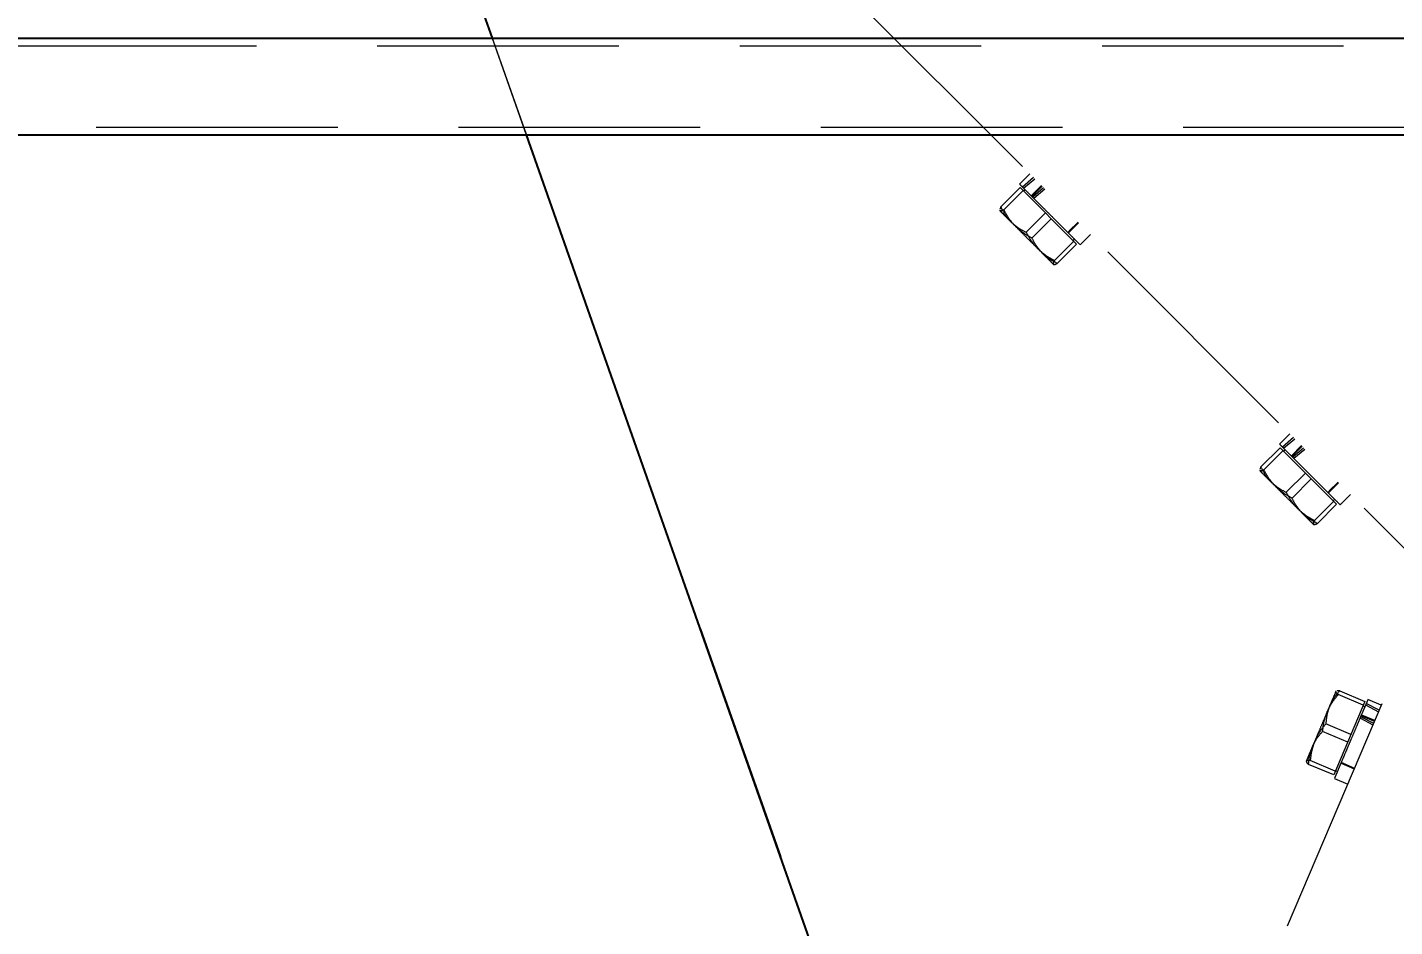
# Model space of a CAD drawing. Header units: millimetres. Extents: x 1293 to 41893, y 1011 to 26911.
# Drawn here: x 10741.8 to 11101.3, y 6852 to 7088.4 of the extents above; entities that cross this region are included whole.
import ezdxf

# ---------------------------------------------------------------- set-up
doc = ezdxf.new("R2010")
doc.units = ezdxf.units.MM
doc.header["$LTSCALE"] = 50
doc.linetypes.add('HIDDEN', pattern=[1.905, 1.27, -0.635])
doc.layers.add('CAPA_1', color=7, linetype='Continuous')
doc.layers.add('MAQUINAS', color=11, linetype='Continuous')
doc.styles.add('SLDTEXTSTYLE0', font='TXT', dxfattribs={"width": 0.75})
doc.dimstyles.new('SLDDIMSTYLE0', dxfattribs={"dimtxt": 100, "dimasz": 100, "dimexe": 0, "dimexo": 0.0625, "dimgap": 25, "dimtad": 2, "dimdec": 0, "dimlfac": 1.5, "dimrnd": 1e-09, "dimzin": 12, "dimdsep": 46, "dimtxsty": 'SLDTEXTSTYLE0', "dimsah": 1, "dimcen": 0.09, "dimadec": 0, "dimazin": 3, "dimtfac": 1, "dimtdec": 0, "dimtofl": 0, "dimtmove": 0, "dimatfit": 3, "dimfxl": 1, "dimfrac": 2, "dimtolj": 1, "dimtzin": 12, "dimarcsym": 0})

# ---------------------------------------------------------------- blocks, each defined once
blk = doc.blocks.new('_D_15')
at = {"layer": 'CAPA_1', "transparency": 16777216}
for p, q in [((6530.12, 8742.38), (6530.12, 9415.65)), ((16745.16, 6492), (16745.16, 9415.65)), ((6530.12, 9365.65), (16745.16, 9365.65))]:
    blk.add_line(p, q, dxfattribs=at)
for points in [[(6530.12, 9365.65), (6630.12, 9350.26), (6630.12, 9381.03)], [(16745.16, 9365.65), (16645.16, 9381.03), (16645.16, 9350.26)]]:
    blk.add_solid(points, dxfattribs=at)
at = {"layer": 'CAPA_1', "transparency": 16777216, "insert": (11452.92, 9494.55), "char_height": 100, "attachment_point": 1, "style": 'SLDTEXTSTYLE0'}
blk.add_mtext('15323', dxfattribs=at)

msp = doc.modelspace()

# ---------------------------------------------------------------- linework, layer by layer
at = {"color": 7, "linetype": 'Continuous', "lineweight": 25}
for p, q in [((10357.5921497, 7085.5262403), (13080.519483, 7085.5262403)), ((10380.9601497, 7060.1262403), (13055.031483, 7060.1262403))]:
    msp.add_line(p, q, dxfattribs=at)
at = {"color": 1, "linetype": 'HIDDEN', "lineweight": 18}
for p, q in [((10357.5921497, 7083.4942403), (13078.399483, 7083.4942403)), ((10378.9281497, 7062.1582403), (13059.183483, 7062.1582403))]:
    msp.add_line(p, q, dxfattribs=at)
at = {"layer": 'MAQUINAS', "linetype": 'HIDDEN', "lineweight": 18}
for p, q in [((10823.8098623, 7231.4167332), (11111.8380245, 6943.388571)), ((10823.7589542, 7199.8435755), (10977.2420113, 6764.5102403)), ((10863.991727, 7085.5262403), (10872.9381282, 7060.1262403)), ((11005.3548143, 7049.8717812), (11002.6489524, 7047.1659192)), ((11006.3223186, 7048.904277), (11003.4006028, 7046.4142688)), ((11003.713943, 7046.1009287), (11006.6705174, 7048.5560782)), ((10997.7489123, 7041.1856092), (11002.8119167, 7046.2486135)), ((11003.569915, 7045.4906151), (10998.5069107, 7040.4276108)), ((11002.8119167, 7046.2486135), (11017.6509773, 7031.4095528)), ((11004.0796651, 7045.7352065), (11003.7024944, 7045.3580358)), ((11008.444871, 7046.7817245), (11005.8109551, 7044.1478087)), ((11006.1495499, 7043.8092139), (11008.9755002, 7046.2510953)), ((11008.6004345, 7046.6261611), (11006.2716961, 7044.2974227)), ((11006.4420449, 7043.5167189), (11009.323699, 7045.9028965)), ((10997.7489123, 7041.1856092), (10997.4687291, 7040.5125679)), ((10997.4466126, 7040.2772395), (10997.4658126, 7040.2055843)), ((10997.4870989, 7040.2880878), (10997.4963492, 7040.1750477)), ((11009.4734486, 7039.5870815), (11004.4104443, 7034.5240772)), ((11010.9894453, 7038.0710848), (11005.926441, 7033.0080805)), ((11015.5501725, 7034.4085913), (11018.1840884, 7037.0425071)), ((11015.6997866, 7034.8693323), (11018.0285249, 7037.1980706)), ((11018.5682831, 7031.2465886), (11021.274145, 7033.9524505)), ((11016.892979, 7032.1675512), (11011.8299747, 7027.1045469)), ((11017.6509773, 7031.4095528), (11012.587973, 7026.3465485)), ((11016.7603996, 7032.3001305), (11017.1375703, 7032.6773013)), ((11011.6079482, 7026.0634487), (11011.6796033, 7026.0442488)), ((11073.7084699, 6981.5181257), (11071.0026079, 6978.8122637)), ((11074.6759741, 6980.5506214), (11071.7542584, 6978.0606133)), ((11072.0675985, 6977.7472732), (11075.0241729, 6980.2024227)), ((11066.1025679, 6972.8319536), (11071.1655722, 6977.8949579)), ((11071.9235705, 6977.1369596), (11066.8605662, 6972.0739553)), ((11071.1655722, 6977.8949579), (11086.0046328, 6963.0558973)), ((11072.4333206, 6977.381551), (11072.0561499, 6977.0043802)), ((11076.7985265, 6978.428069), (11074.1646106, 6975.7941532)), ((11074.5032054, 6975.4555584), (11077.3291558, 6977.8974398)), ((11076.95409, 6978.2725055), (11074.6253517, 6975.9437672)), ((11074.7957004, 6975.1630634), (11077.6773545, 6977.549241)), ((11066.1025679, 6972.8319536), (11065.8223846, 6972.1589124)), ((11065.8002681, 6971.923584), (11065.8194681, 6971.8519288)), ((11065.8407544, 6971.9344322), (11065.8500047, 6971.8213922)), ((11077.8271042, 6971.233426), (11072.7640998, 6966.1704217)), ((11079.3431008, 6969.7174293), (11074.2800965, 6964.654425)), ((11083.903828, 6966.0549358), (11086.5377439, 6968.6888516)), ((11084.0534421, 6966.5156768), (11086.3821804, 6968.8444151)), ((11086.9219386, 6962.8929331), (11089.6278005, 6965.598795)), ((11085.2466345, 6963.8138956), (11080.1836302, 6958.7508913)), ((11086.0046328, 6963.0558973), (11080.9416285, 6957.992893)), ((11085.1140551, 6963.946475), (11085.4912259, 6964.3236458)), ((11079.9616037, 6957.7097932), (11080.0332588, 6957.6905933)), ((11035.908678, 6764.5102403), (11111.8380245, 6943.388571)), ((11085.9086039, 6913.8845283), (11085.8072603, 6913.8336059)), ((11085.8833792, 6913.9180026), (11085.8241341, 6913.8733583)), ((11086.8388483, 6913.9779965), (11086.1098568, 6913.9856522)), ((11093.0109663, 6910.1935404), (11086.4199957, 6912.9912415)), ((11086.8388483, 6913.9779965), (11093.429819, 6911.1802954)), ((11097.7417478, 6910.1798242), (11094.2192826, 6911.675022)), ((11093.429819, 6911.1802954), (11085.2300915, 6891.862948)), ((11093.4287033, 6909.8125339), (11092.937706, 6910.0209499)), ((11093.630793, 6910.2886275), (11097.0147203, 6908.4670546)), ((11097.207127, 6908.9203365), (11093.8039377, 6910.6965307)), ((11089.7488079, 6902.5083767), (11083.1578372, 6905.3060778)), ((11092.2567204, 6906.7911134), (11095.5486324, 6905.0131681)), ((11092.4183465, 6907.1718806), (11095.7410392, 6905.4664499)), ((11096.0342528, 6906.157218), (11092.6054463, 6907.6126601)), ((11095.948292, 6905.954707), (11092.9167627, 6907.2415148)), ((11088.9111026, 6900.5348667), (11082.320132, 6903.3325678)), ((11078.0095115, 6895.4632612), (11078.0185522, 6895.3896313)), ((11085.2300915, 6891.862948), (11078.6391209, 6894.6606491)), ((11085.6489442, 6892.849703), (11079.0579735, 6895.6474041)), ((11087.2237762, 6894.9342399), (11090.6525827, 6893.4787978)), ((11087.7070143, 6894.9681168), (11090.7385436, 6893.6813089)), ((11085.4226225, 6890.9513894), (11088.9450877, 6889.4561916)), ((11085.7222045, 6893.0222936), (11086.2132018, 6892.8138776))]:
    msp.add_line(p, q, dxfattribs=at)
at = {"layer": 'MAQUINAS', "linetype": 'Continuous', "lineweight": 25}
for p, q in [((10823.7268163, 7199.8435736), (10863.991727, 7085.5262403)), ((10872.9381282, 7060.1262403), (10977.0601523, 6764.5102329))]:
    msp.add_line(p, q, dxfattribs=at)
at = {"layer": 'MAQUINAS', "linetype": 'HIDDEN', "lineweight": 18}
for centre, start, end in [((11005.8945725, 7044.6745463), 260.979800597, 315), ((11016.0769102, 7034.4922087), 135, 189.020199402), ((11074.248228, 6976.3208908), 260.979800597, 315), ((11084.4305657, 6966.1385532), 135, 189.020199402), ((11093.1251526, 6907.7324507), 192.979800597, 247), ((11087.4986243, 6894.4771808), 67, 121.020199402)]:
    msp.add_arc(centre, 0.5333333, start, end, dxfattribs=at)
for points, knots in [([(11002.6777474, 7047.1371242), (11002.6819527, 7047.132919), (11002.6918522, 7047.1230195), (11003.0550135, 7046.7598581), (11003.6976523, 7046.1172194), (11004.6088458, 7045.2060258), (11005.7417125, 7044.0731591), (11007.0573167, 7042.757555), (11008.5055375, 7041.3093341), (11010.0324628, 7039.7824088), (11011.5809153, 7038.2339563), (11013.0930318, 7036.7218398), (11014.5121524, 7035.3027192), (11015.7855984, 7034.0292733), (11016.8642817, 7032.95059), (11017.7133232, 7032.1015484), (11018.2805884, 7031.5342832), (11018.5621201, 7031.2527515), (11018.5386621, 7031.2762095), (11018.5310369, 7031.2838348)], [0, 0, 0, 0, 0.0455301983, 0.1071820525, 0.1688339068, 0.230485761, 0.2921376152, 0.3537894694, 0.4154413236, 0.4770931779, 0.5387450321, 0.6003968863, 0.6620487405, 0.7237005947, 0.785352449, 0.8470043032, 0.9086561574, 0.9703080116, 1, 1, 1, 1]), ([(11000.448116, 7037.2232809), (10999.9400968, 7037.790375), (10998.8735307, 7038.9809665), (10998.1354406, 7040.4278795), (10997.7489123, 7041.1856092)], [0, 0, 0, 0, 0.476312925, 1, 1, 1, 1]), ([(10998.5069107, 7040.4276108), (10998.2562089, 7040.3071112), (10997.7774846, 7040.0770126), (10997.5870538, 7040.143418), (10997.4963492, 7040.1750477)], [0, 0, 0, 0, 0.523687075, 1, 1, 1, 1]), ([(11001.5851135, 7036.0862834), (11001.0159272, 7036.7145446), (10999.820943, 7038.0335542), (10998.95854, 7039.6047801), (10998.5069107, 7040.4276108)], [0, 0, 0, 0, 0.476312925, 1, 1, 1, 1]), ([(11000.448116, 7037.2232809), (11001.0152101, 7036.7152616), (11002.2058016, 7035.6486956), (11003.6527147, 7034.9106054), (11004.4104443, 7034.5240772)], [0, 0, 0, 0, 0.476312925, 1, 1, 1, 1]), ([(11005.926441, 7033.0080805), (11005.1036103, 7033.4597098), (11003.5323843, 7034.3221128), (11002.2133748, 7035.517097), (11001.5851135, 7036.0862834)], [0, 0, 0, 0, 0.523687075, 1, 1, 1, 1]), ([(11004.4104443, 7034.5240772), (11004.8620737, 7033.7012464), (11005.7244767, 7032.1300205), (11006.9194608, 7030.811011), (11007.4886472, 7030.1827497)], [0, 0, 0, 0, 0.523687075, 1, 1, 1, 1]), ([(11008.6256447, 7029.0457522), (11008.1176255, 7029.6128463), (11007.0510594, 7030.8034378), (11006.3129693, 7032.2503508), (11005.926441, 7033.0080805)], [0, 0, 0, 0, 0.476312925, 1, 1, 1, 1]), ([(11007.4886472, 7030.1827497), (11008.1169085, 7029.6135633), (11009.435918, 7028.4185792), (11011.0071439, 7027.5561762), (11011.8299747, 7027.1045469)], [0, 0, 0, 0, 0.476312925, 1, 1, 1, 1]), ([(11012.587973, 7026.3465485), (11011.8302433, 7026.7330768), (11010.3833303, 7027.4711669), (11009.1927388, 7028.537733), (11008.6256447, 7029.0457522)], [0, 0, 0, 0, 0.523687075, 1, 1, 1, 1]), ([(11008.6256447, 7029.0457522), (11009.102971, 7028.5684259), (11010.0576237, 7027.6137732), (11011.0206505, 7026.6507464), (11011.5615332, 7026.1098637), (11011.5551022, 7026.1162947), (11011.5525801, 7026.1188168)], [0, 0, 0, 0, 0.27432862276, 0.54865724553, 0.82298586829, 1, 1, 1, 1]), ([(11011.8299747, 7027.1045469), (11011.709475, 7026.8538451), (11011.4793765, 7026.3751207), (11011.5457818, 7026.18469), (11011.5774115, 7026.0939854)], [0, 0, 0, 0, 0.523687075, 1, 1, 1, 1]), ([(11011.6904516, 7026.084735), (11011.7538039, 7026.0668106), (11011.9218845, 7026.0192552), (11012.3322691, 7026.2209043), (11012.587973, 7026.3465485)], [0, 0, 0, 0, 0.3769163536, 1, 1, 1, 1]), ([(11071.0314029, 6978.7834687), (11071.0356082, 6978.7792635), (11071.0455077, 6978.769364), (11071.4086691, 6978.4062026), (11072.0513078, 6977.7635639), (11072.9625013, 6976.8523703), (11074.095368, 6975.7195036), (11075.4109722, 6974.4038995), (11076.859193, 6972.9556786), (11078.3861184, 6971.4287533), (11079.9345708, 6969.8803008), (11081.4466873, 6968.3681843), (11082.8658079, 6966.9490637), (11084.1392539, 6965.6756178), (11085.2179372, 6964.5969345), (11086.0669788, 6963.7478929), (11086.6342439, 6963.1806277), (11086.9157756, 6962.899096), (11086.8923176, 6962.922554), (11086.8846924, 6962.9301792)], [0, 0, 0, 0, 0.04553019833, 0.10718205255, 0.16883390677, 0.23048576098, 0.2921376152, 0.35378946942, 0.41544132364, 0.47709317786, 0.53874503208, 0.6003968863, 0.66204874051, 0.72370059473, 0.78535244895, 0.84700430317, 0.90865615739, 0.97030801161, 1, 1, 1, 1]), ([(11068.8017716, 6968.8696253), (11068.2937523, 6969.4367195), (11067.2271862, 6970.6273109), (11066.4890961, 6972.074224), (11066.1025679, 6972.8319536)], [0, 0, 0, 0, 0.476312925, 1, 1, 1, 1]), ([(11066.8605662, 6972.0739553), (11066.6098644, 6971.9534557), (11066.1311401, 6971.7233571), (11065.9407093, 6971.7897624), (11065.8500047, 6971.8213922)], [0, 0, 0, 0, 0.523687075, 1, 1, 1, 1]), ([(11069.9387691, 6967.7326278), (11069.3695827, 6968.3608891), (11068.1745985, 6969.6798986), (11067.3121955, 6971.2511246), (11066.8605662, 6972.0739553)], [0, 0, 0, 0, 0.476312925, 1, 1, 1, 1]), ([(11068.8017716, 6968.8696253), (11069.3688657, 6968.3616061), (11070.5594571, 6967.29504), (11072.0063702, 6966.5569499), (11072.7640998, 6966.1704217)], [0, 0, 0, 0, 0.476312925, 1, 1, 1, 1]), ([(11074.2800965, 6964.654425), (11073.4572658, 6965.1060543), (11071.8860399, 6965.9684573), (11070.5670303, 6967.1634415), (11069.9387691, 6967.7326278)], [0, 0, 0, 0, 0.523687075, 1, 1, 1, 1]), ([(11072.7640998, 6966.1704217), (11073.2157292, 6965.3475909), (11074.0781322, 6963.776365), (11075.2731163, 6962.4573555), (11075.8423027, 6961.8290942)], [0, 0, 0, 0, 0.523687075, 1, 1, 1, 1]), ([(11076.9793002, 6960.6920967), (11076.471281, 6961.2591908), (11075.4047149, 6962.4497823), (11074.6666248, 6963.8966953), (11074.2800965, 6964.654425)], [0, 0, 0, 0, 0.476312925, 1, 1, 1, 1]), ([(11075.8423027, 6961.8290942), (11076.470564, 6961.2599078), (11077.7895735, 6960.0649237), (11079.3607994, 6959.2025207), (11080.1836302, 6958.7508913)], [0, 0, 0, 0, 0.476312925, 1, 1, 1, 1]), ([(11080.9416285, 6957.992893), (11080.1838988, 6958.3794213), (11078.7369858, 6959.1175114), (11077.5463943, 6960.1840775), (11076.9793002, 6960.6920967)], [0, 0, 0, 0, 0.523687075, 1, 1, 1, 1]), ([(11076.9793002, 6960.6920967), (11077.4566265, 6960.2147704), (11078.4112792, 6959.2601177), (11079.374306, 6958.2970909), (11079.9151887, 6957.7562082), (11079.9087578, 6957.7626391), (11079.9062356, 6957.7651613)], [0, 0, 0, 0, 0.2743286228, 0.5486572455, 0.8229858683, 1, 1, 1, 1]), ([(11080.1836302, 6958.7508913), (11080.0631305, 6958.5001896), (11079.833032, 6958.0214652), (11079.8994373, 6957.8310345), (11079.931067, 6957.7403299)], [0, 0, 0, 0, 0.523687075, 1, 1, 1, 1]), ([(11080.0441071, 6957.7310795), (11080.1074594, 6957.7131551), (11080.27554, 6957.6655997), (11080.6859246, 6957.8672488), (11080.9416285, 6957.992893)], [0, 0, 0, 0, 0.3769163536, 1, 1, 1, 1]), ([(11083.5479021, 6908.5108916), (11083.9171948, 6909.2739828), (11084.6925102, 6910.8760625), (11085.8262637, 6912.2642602), (11086.4199957, 6912.9912415)], [0, 0, 0, 0, 0.476312925, 1, 1, 1, 1]), ([(11084.176181, 6909.9910241), (11084.5116742, 6910.6744885), (11085.2160287, 6912.1093948), (11086.2810897, 6913.3357632), (11086.8388483, 6913.9779965)], [0, 0, 0, 0, 0.476312925, 1, 1, 1, 1]), ([(11094.2033711, 6911.6375369), (11094.2010474, 6911.6320626), (11094.1955772, 6911.6191755), (11093.9949025, 6911.1464155), (11093.6397949, 6910.3098346), (11093.1362901, 6909.1236515), (11092.5102937, 6907.6488965), (11091.7833208, 6905.9362555), (11090.9830669, 6904.0509755), (11090.1393226, 6902.0632387), (11089.283683, 6900.047478), (11088.4481218, 6898.0790192), (11087.663948, 6896.2316216), (11086.9602708, 6894.5738618), (11086.3642149, 6893.1696422), (11085.8950538, 6892.064368), (11085.581596, 6891.3259076), (11085.426028, 6890.9594123), (11085.4389904, 6890.9899497), (11085.4432039, 6890.9998762)], [0, 0, 0, 0, 0.0455301983, 0.1071820525, 0.1688339068, 0.230485761, 0.2921376152, 0.3537894694, 0.4154413236, 0.4770931779, 0.5387450321, 0.6003968863, 0.6620487405, 0.7237005947, 0.785352449, 0.8470043032, 0.9086561574, 0.9703080116, 1, 1, 1, 1]), ([(11086.4199957, 6912.9912415), (11086.2143559, 6913.1785481), (11085.8216789, 6913.5362172), (11085.8119122, 6913.7376574), (11085.8072603, 6913.8336059)], [0, 0, 0, 0, 0.523687075, 1, 1, 1, 1]), ([(11082.320132, 6903.3325678), (11082.4306376, 6904.2646664), (11082.6416521, 6906.0445436), (11083.2555125, 6907.7151569), (11083.5479021, 6908.5108916)], [0, 0, 0, 0, 0.523687075, 1, 1, 1, 1]), ([(11084.176181, 6909.9910241), (11083.917591, 6909.2749162), (11083.3746916, 6907.7714763), (11083.2323695, 6906.1534285), (11083.1578372, 6905.3060778)], [0, 0, 0, 0, 0.476312925, 1, 1, 1, 1]), ([(11083.1578372, 6905.3060778), (11082.5641052, 6904.5790965), (11081.4303517, 6903.1908988), (11080.6550363, 6901.5888191), (11080.2857436, 6900.8257279)], [0, 0, 0, 0, 0.523687075, 1, 1, 1, 1]), ([(11080.2857436, 6900.8257279), (11079.993354, 6900.0299932), (11079.3794937, 6898.3593799), (11079.1684791, 6896.5795027), (11079.0579735, 6895.6474041)], [0, 0, 0, 0, 0.476312925, 1, 1, 1, 1]), ([(11079.6574646, 6899.3455954), (11079.9929578, 6900.0290598), (11080.6973123, 6901.4639661), (11081.7623733, 6902.6903345), (11082.320132, 6903.3325678)], [0, 0, 0, 0, 0.476312925, 1, 1, 1, 1]), ([(11079.6574646, 6899.3455954), (11079.393705, 6898.7242165), (11078.8661856, 6897.4814588), (11078.3340389, 6896.2277997), (11078.0351594, 6895.5236838), (11078.038713, 6895.5320555), (11078.0401067, 6895.5353389)], [0, 0, 0, 0, 0.2743286228, 0.5486572455, 0.8229858683, 1, 1, 1, 1]), ([(11078.6391209, 6894.6606491), (11078.7136531, 6895.5079998), (11078.8559752, 6897.1260476), (11079.3988746, 6898.6294875), (11079.6574646, 6899.3455954)], [0, 0, 0, 0, 0.523687075, 1, 1, 1, 1]), ([(11079.0579735, 6895.6474041), (11078.7803869, 6895.6652148), (11078.250325, 6895.6992252), (11078.0986366, 6895.5663186), (11078.0263854, 6895.5030135)], [0, 0, 0, 0, 0.523687075, 1, 1, 1, 1]), ([(11078.0601542, 6895.3947394), (11078.0672672, 6895.3292855), (11078.0861386, 6895.1556293), (11078.4268372, 6894.8506664), (11078.6391209, 6894.6606491)], [0, 0, 0, 0, 0.3769163536, 1, 1, 1, 1])]:
    msp.add_open_spline(points, degree=3, knots=knots, dxfattribs=at)
for points in [[(10997.4963492, 7040.1750477), (10997.6001333, 7040.0712636), (10997.8077014, 7039.8636955), (10998.7097462, 7038.9616507), (10999.9602606, 7037.7111363), (11001.0434959, 7036.627901), (11001.5851135, 7036.0862834)], [(11001.5851135, 7036.0862834), (11002.1656891, 7035.5057078), (11003.3268401, 7034.3445568), (11005.1999348, 7032.4714621), (11007.033378, 7030.6380189), (11008.0948891, 7029.5765078), (11008.6256447, 7029.0457522)], [(11065.8500047, 6971.8213922), (11065.9537888, 6971.7176081), (11066.1613569, 6971.51004), (11067.0634017, 6970.6079952), (11068.3139161, 6969.3574808), (11069.3971514, 6968.2742455), (11069.9387691, 6967.7326278)], [(11069.9387691, 6967.7326278), (11070.5193446, 6967.1520523), (11071.6804956, 6965.9909013), (11073.5535903, 6964.1178066), (11075.3870335, 6962.2843634), (11076.4485446, 6961.2228523), (11076.9793002, 6960.6920967)], [(11085.8072603, 6913.8336059), (11085.7499115, 6913.6985008), (11085.6352141, 6913.4282906), (11085.1367647, 6912.2540174), (11084.4457589, 6910.6261097), (11083.8471877, 6909.2159643), (11083.5479021, 6908.5108916)], [(11083.5479021, 6908.5108916), (11083.2270892, 6907.7551039), (11082.5854636, 6906.2435286), (11081.5504341, 6903.8051519), (11080.537315, 6901.418393), (11079.9507481, 6900.0365279), (11079.6574646, 6899.3455954)]]:
    msp.add_open_spline(points, degree=3, dxfattribs=at)

# ---------------------------------------------------------------- dimensions: what is measured, and where the dimension line sits
at = {"layer": 'CAPA_1'}
dim = msp.add_linear_dim(base=(16745.1618891, 9365.6463094), p1=(6530.1246702, 8678.8772747), p2=(16745.1618891, 6428.5014528), dimstyle='SLDDIMSTYLE0', dxfattribs=at)
dim.commit()
dim.dimension.update_dxf_attribs({"geometry": '_D_15', "text_midpoint": (11637.6432797, 9365.6463094), "dimtype": 160})

doc.saveas('drawing.dxf')
